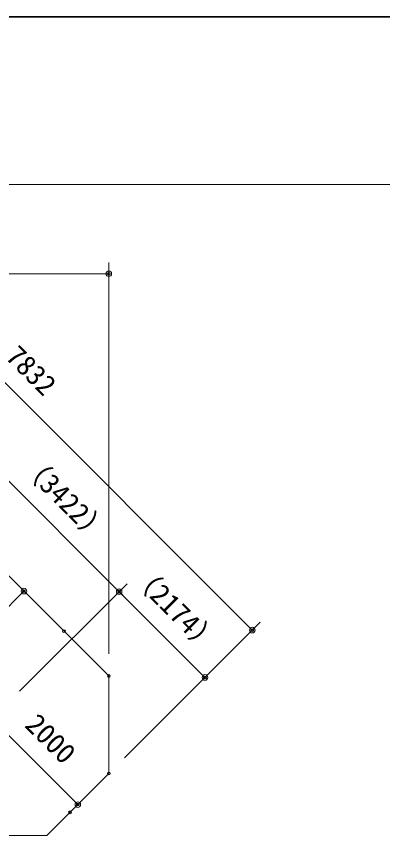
# Model space of a CAD drawing. Units: millimetres, scale not verified. Extents: x 0 to 420, y 0 to 297.
# Drawn here: x 221 to 253.8, y 223.6 to 297 of the extents above; entities that cross this region are included whole.
import ezdxf
from ezdxf.enums import TextEntityAlignment as Align

# ---------------------------------------------------------------- set-up
doc = ezdxf.new("R2010")
doc.units = ezdxf.units.MM
doc.header["$LTSCALE"] = 0.5
doc.header["$PDMODE"] = 32
doc.header["$PDSIZE"] = 0.25
doc.linetypes.add('USER3', pattern=[63.5, 31.75, -6.35, 6.35, -6.35, 6.35, -6.35])
for name, color, linetype, lineweight in [('DEFPOINTS_3', 7, 'Continuous', 0), ('LY_2', 7, 'Continuous', 0), ('LY_5', 2, 'Continuous', 18), ('LY_6', 7, 'Continuous', 0)]:
    doc.layers.add(name, color=color, linetype=linetype, lineweight=lineweight)
doc.styles.add('ＭＳ ゴシック', font='')
doc.styles.get('ＭＳ ゴシック').set_extended_font_data('MS Gothic')

# ---------------------------------------------------------------- blocks, each defined once
blk = doc.blocks.new('-013-_DOTBLANK')
at = {"color": 7, "linetype": 'Continuous', "lineweight": 0}
blk.add_line((-0.5, 0), (-1, 0), dxfattribs=at)
blk.add_circle((0, 0), 0.5, dxfattribs=at)

msp = doc.modelspace()

# ---------------------------------------------------------------- linework, layer by layer
at = {"layer": 'DEFPOINTS_3'}
msp.add_line((420.25, 296.9647), (0.25, 296.9647), dxfattribs=at)
at = {"layer": 'LY_2'}
msp.add_line((402.75, 281.9647), (17.75, 281.9647), dxfattribs=at)
at = {"layer": 'LY_5', "color": 7, "lineweight": 0}
msp.add_line((419.248, 297.0353), (1.252, 297.0353), dxfattribs=at)
at = {"layer": 'LY_5', "color": 7, "linetype": 'USER3', "lineweight": 0}
for p, q in [((229.2821, 237.9032), (211.2206, 255.9647)), ((229.2821, 237.9032), (229.2821, 229.1586)), ((223.7178, 223.5942), (229.2821, 229.1586)), ((223.7178, 223.5942), (214.9731, 223.5942))]:
    msp.add_line(p, q, dxfattribs=at)
at = {"layer": 'LY_6'}
for p, q in [((229.2821, 239.9032), (229.2821, 274.9647)), ((182.6469, 273.9647), (229.2821, 273.9647)), ((214.4498, 269.7061), (242.1397, 242.0162)), ((218.1117, 257.559), (230.2098, 245.4609)), ((221.2875, 236.5386), (230.9169, 246.168)), ((221.2875, 236.5386), (230.9169, 246.168)), ((215.308, 239.1494), (221.672, 245.5134)), ((230.2098, 245.4609), (237.8971, 237.7735)), ((230.6963, 230.5728), (242.8468, 242.7233)), ((230.6963, 230.5728), (238.6042, 238.4807)), ((219.4289, 233.4475), (226.4999, 226.3764))]:
    msp.add_line(p, q, dxfattribs=at)
for p in [(229.2821, 273.9647), (221.672, 245.5134), (230.2098, 245.4609), (225.26, 241.9253), (242.1397, 242.0162), (229.2821, 237.9032), (237.8971, 237.7735), (229.2821, 229.1586), (229.2821, 229.1586), (226.4999, 226.3764), (225.8056, 225.682)]:
    msp.add_point(p, dxfattribs=at)

# ---------------------------------------------------------------- block references
at = {"layer": 'LY_6', "xscale": 0.5, "yscale": 0.5}
msp.add_blockref('-013-_DOTBLANK', (229.2821, 273.9647), dxfattribs=at)
for p, rotation in [((221.672, 245.5134), 45), ((230.2098, 245.4609), 315), ((230.2098, 245.4609), 135), ((242.1397, 242.0162), 315), ((237.8971, 237.7735), 315), ((226.4999, 226.3764), 315)]:
    msp.add_blockref('-013-_DOTBLANK', p, dxfattribs=dict(at, rotation=rotation))

# ---------------------------------------------------------------- texts
at = {"layer": 'LY_6', "style": 'ＭＳ ゴシック'}
for s, p in [('7832', (219.5364, 266.0338)), ('（3422）', (220.782, 256.3029)), ('（2174）', (230.6713, 246.4135)), ('2000', (221.2796, 233.011))]:
    msp.add_text(s, height=1.833, rotation=315, dxfattribs=at).set_placement(p, align=Align.BOTTOM_LEFT)

doc.saveas('drawing.dxf')
